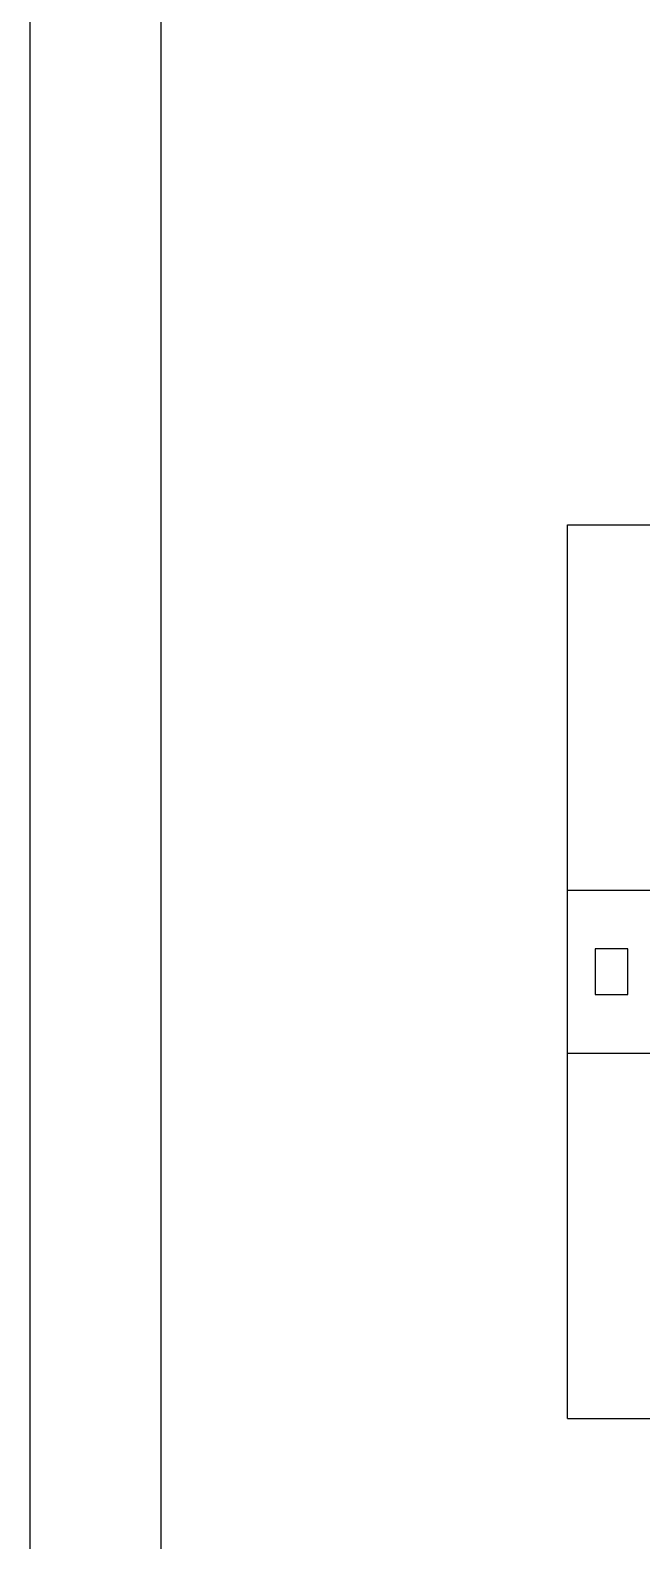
# Model space of a CAD drawing. Extents: x 325957 to 326957, y 371804 to 374004.
# Drawn here: x 325956.5 to 326050.2, y 372212.7 to 372444.2 of the extents above; entities that cross this region are included whole.
import ezdxf

# ---------------------------------------------------------------- set-up
doc = ezdxf.new("R2010")
doc.units = 0
doc.header["$MEASUREMENT"] = 0
doc.linetypes.add('DASHED', pattern=[0.75, 0.5, -0.25])
doc.layers.add('PV-19A4', color=7, linetype='Continuous')
doc.layers.add('布置图', color=30, linetype='Continuous')

# ---------------------------------------------------------------- blocks, each defined once
blk = doc.blocks.new('Manufacturer上海良信PartName接触器SeriesNDC1ShellFrameLimitingCurrentRemarkPartTypeMinCurrent116MaxCurrent150PolesMinPower0MaxPower0LibType3DelFlgfalseUpdateDate2023-01-0100000')
at = {"layer": 'PV-19A4'}
for p, q in [((-81.75, 12.5), (-81.75, 68.5)), ((-81.75, 68.5), (-68.25, 68.5)), ((-81.75, -12.5), (-81.75, 12.5)), ((-81.75, 12.5), (-68.25, 12.5)), ((-77.5, 3.5), (-77.5, -3.5)), ((-72.5, 3.5), (-77.5, 3.5)), ((-72.5, -3.5), (-72.5, 3.5)), ((-77.5, -3.5), (-72.5, -3.5)), ((-81.75, -12.5), (-68.25, -12.5)), ((-81.75, -68.5), (-81.75, -12.5)), ((-81.75, -68.5), (-68.25, -68.5))]:
    blk.add_line(p, q, dxfattribs=at)

msp = doc.modelspace()

# ---------------------------------------------------------------- linework, layer by layer
at = {"color": 2}
msp.add_lwpolyline([(325956.52, 374004.38), (325976.52, 374004.38), (325976.52, 371804.38), (325956.52, 371804.38)], close=True, dxfattribs=at)
at = {"layer": '布置图', "linetype": 'DASHED'}
msp.add_lwpolyline([(325956.52, 374004.38), (326956.52, 374004.38), (326956.52, 371804.38), (325956.52, 371804.38)], close=True, dxfattribs=at)

# ---------------------------------------------------------------- block references
msp.add_blockref('Manufacturer上海良信PartName接触器SeriesNDC1ShellFrameLimitingCurrentRemarkPartTypeMinCurrent116MaxCurrent150PolesMinPower0MaxPower0LibType3DelFlgfalseUpdateDate2023-01-0100000', (326120.61, 372299.91))

doc.saveas('drawing.dxf')
